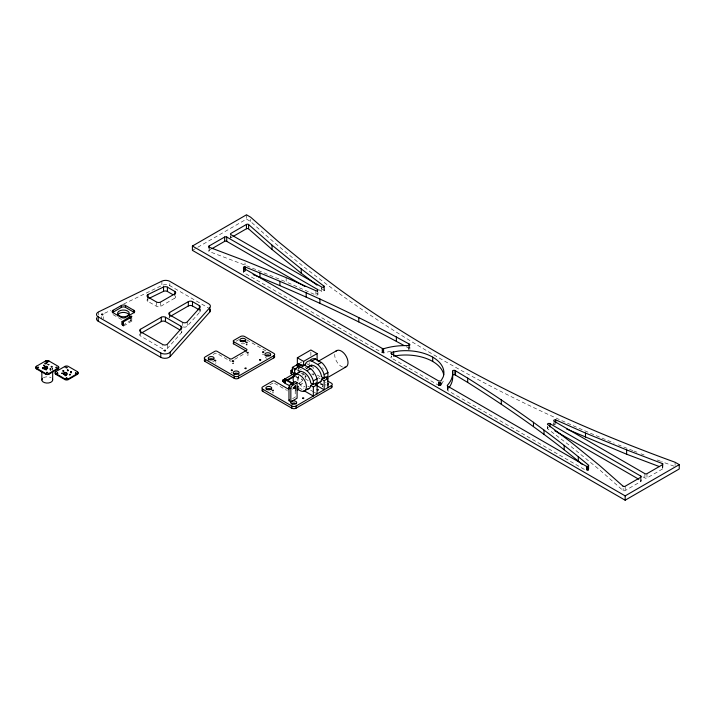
<?xml version="1.0" encoding="UTF-8"?>
<svg xmlns="http://www.w3.org/2000/svg" width="715" height="715" viewBox="0 0 715 715"><rect width="100%" height="100%" fill="white"/><g stroke="black" fill="none" stroke-linecap="round" stroke-linejoin="round"><path stroke-width="0.54" stroke-dasharray="3.58 2.68" d="M448.171 388.737L447.241 389.755L447.545 390.444L586.318 470.568C589.24 471.641 589.857 468.754 586.309 467.69M131.998 320.937L123.373 326.174L121.934 325.879L130.622 320.561L131.998 320.937L131.998 318.774M311.919 366.044L311.82 366.84L309.184 365.32M390.819 351.288A47.074 27.179 0 0 0 385.457 352.531L383.535 353.076L382.016 352.62L243.35 272.415L243.895 271.477L245.325 271.387M409.892 346.963L409.856 349.295A1.466 0.849 0 0 1 409.767 349.456M216.073 362.818L215.34 363.247M247.086 354.783L247.792 355.319L248.507 354.783M304.822 374.883L303.786 374.812L303.911 374.213M642.973 476.86L644.903 477.977A1.475 0.849 0 0 0 646.977 477.977L662.671 468.906L662.474 465.608M443.264 381.113L441.057 385.135L438.706 385.349L391.311 357.983L391.311 355.82M167.113 348.706A2.94 1.698 0 0 0 167.364 348.491L181.556 332.555L181.556 328.23M183.255 326.943A2.94 1.698 0 0 0 187.214 326.201L199.923 311.928A2.94 1.698 0 0 0 200.218 310.882M231.463 372.131L231.463 372.73M272.433 392.392L272.951 393.116L273.47 392.392M192.407 250.357L246.496 219.121L250.661 221.525A1347.873 778.188 0 0 0 614.239 443.148M210.934 249.267L209.102 250.321A1.475 0.849 0 0 0 209.012 251.466L245.013 265.104L285.124 281.531M230.891 237.738L232.724 236.683M147.871 297.02L147.871 301.346L156.505 306.324A2.94 1.698 0 0 0 160.669 306.324L174.817 298.164L174.817 293.838M213.142 354.479L214.92 353.451A1.475 0.849 0 0 1 217.003 353.451L229.899 360.896A1.475 0.849 0 0 0 231.508 361.084M236.218 341.153L238.792 339.67M234.708 359.323L245.638 353.013M299.943 363.014L301.828 361.924M269.868 384.858L272.531 383.32A1.475 0.849 0 0 1 274.31 383.186M298.155 371.156L301.998 368.94M295.501 376.635L297.252 377.654L299.129 376.573M304.67 377.109L306.556 376.01M305.439 374.955L305.439 379.013L307.316 377.931M298.7 383.347L303.249 380.72M293.445 387.038A1.18 0.679 60 0 0 294.517 387.414L295.072 387.101M292.328 389.192L295.965 387.092M299.612 384.983L304.161 382.355M292.533 398.675L295.215 397.129L295.215 384.867M548.62 427.749A1.475 0.849 0 0 0 547.476 428.705L570.427 446.08L599.617 469.826L623.123 490.562A1.475 0.849 0 0 0 625.187 490.562L640.738 481.579L640.738 477.254M104.613 313.268L110.637 310.346M123.704 304.009L161.885 285.473A5.881 3.396 0 0 1 162.466 285.222M263.031 353.925L262.691 354.408L263.585 354.703M391.623 356.642L391.463 356.705A1.475 0.849 0 0 0 391.311 357.983M320.82 383.749L321.723 384.268L320.302 384.268M286.152 277.626L286.152 281.951L316.236 295.188A1.475 0.849 0 0 0 317.773 294.732A1.475 0.849 0 0 0 317.496 293.749L314.6 292.078M555.716 424.183L555.403 424.138A1.475 0.849 0 0 0 554.071 424.415M406.093 346.668L409.632 348.634A1.466 0.849 0 0 1 409.892 349.126M623.123 490.562L623.123 488.399M318.765 289.673L321.661 291.345A1.475 0.849 0 0 0 323.368 291.506A1.475 0.849 0 0 0 324.154 290.612L324.065 288.27M306.556 363.569L310.346 365.749M311.293 366.294L313.179 367.385L313.179 369.306M163.1 285.017A5.881 3.396 0 0 1 169.83 285.669L208.664 308.094M305.439 367.483L307.2 368.493M305.618 367.823L307.504 368.913M317.317 375.062L320.141 376.689M311.686 373.972L313.563 375.053M318.255 377.77L320.141 378.852M246.55 339.759L266.284 351.154M320.418 383.338L324.163 385.501M305.439 379.013L308.245 380.639M295.867 376.367L302.32 380.094M298.37 383.097L304.921 386.878M310.533 390.122L313.349 391.749M314.278 392.285L317.094 393.911M299.299 387.959L302.114 389.586M293.445 387.28L296.189 388.871M292.819 387.646L295.563 389.228M274.614 383.32L286.59 390.238M113.024 314.618L121.344 319.417A2.94 1.698 0 0 0 121.63 319.569M140.229 333.762A2.94 1.698 0 0 0 140.489 335.996L162.734 348.84L162.734 345.604M321.428 288.449L324.065 290.433M306.574 368.797L306.753 368.386M295.804 390.998L295.796 384.947M297.252 377.654L297.351 378.557A9.706 5.604 60 0 0 303.982 388.263M675.085 462.248L675.085 465.483M662.912 463.865L662.876 468.683M662.787 464.473L662.671 468.906M662.617 464.607L662.528 468.995M646.977 473.652L646.977 477.977M644.903 473.652L644.903 477.977M641.167 478.818L641.167 480.981M625.187 486.236L625.187 490.562M588.82 465.545L588.82 470.077M588.731 465.34L588.722 470.282M588.552 466.144L588.552 470.461M588.302 466.296L588.302 470.622M587.998 466.412L587.998 470.729M587.659 466.475L587.659 470.801M587.292 466.493L587.292 470.819M586.935 466.457L586.935 470.783M586.604 466.377L586.604 470.702M586.318 466.243L586.318 470.568M554.134 421.251L554.134 424.495M553.705 422.842L553.705 425.005M547.556 426.703L547.556 428.866M547.467 426.328L547.467 428.491M448.019 386.395L448.019 390.721M447.456 386.046L447.545 390.444M447.286 385.349L447.376 390.292M447.241 385.43L447.268 390.122M441.128 382.882L441.057 385.135M440.923 382.016L440.923 385.26M440.753 382.123L440.753 385.367M440.556 382.212L440.556 385.457M440.342 382.284L440.342 385.528M440.1 382.328L440.1 385.573M439.85 382.355L439.85 385.6M439.6 382.355L439.6 385.591M439.35 382.328L439.35 385.564M439.117 382.275L439.117 385.519M438.903 382.203L438.903 385.448M438.706 382.105L438.706 385.349M409.632 344.308L409.632 348.634M408.328 346.712L408.328 349.957M383.839 348.714L383.839 353.04M383.687 348.741L383.687 353.067M383.535 348.75L383.535 353.076M383.374 348.75L383.374 353.076M383.213 348.741L383.213 353.067M383.061 348.723L383.061 353.049M382.909 348.697L382.909 353.022M382.623 348.616L382.766 352.987M382.498 348.562L382.498 352.888M382.016 348.294L382.016 352.62M324.163 288.663L324.163 290.826M322.438 384.277L322.438 386.44M321.661 287.019L321.661 291.345M317.925 292.158L317.925 294.321M315.914 290.808L315.914 295.134M310.873 352.012L310.873 356.07M309.184 362.577L309.184 364.409M303.634 372.336L303.634 374.499M302.776 373.391L302.776 375.312M298.37 368.824L298.37 370.656M298.37 376.001L298.37 382.087M250.661 219.362L250.661 221.525M246.496 214.795L246.496 219.121M245.013 262.941L245.013 265.104M244.217 269.215L244.217 271.378M243.895 269.323L243.895 271.477M243.717 268.447L243.717 272.772M243.636 269.457L243.636 271.62M243.431 267.473L243.493 272.603M243.315 267.669L243.288 272.209M230.891 234.618L230.891 237.863M230.462 236.182L230.462 238.345M229.899 358.742L229.899 360.896M209.164 247.238L209.164 251.555M200.245 308.898L200.245 311.24M199.923 308.683L199.923 311.928M187.214 321.884L187.214 326.201M182.513 322.304L182.513 325.548M169.83 283.506L169.83 285.669M169.616 314.859L169.616 318.104M167.364 344.165L167.364 348.491M161.885 281.147L161.885 285.473M160.669 302.007L160.669 306.324M156.505 302.007L156.505 306.324M140.489 331.671L140.489 335.996M131.632 317.076L131.632 321.401M130.452 318.488L130.452 320.651M123.463 321.786L123.463 326.112M123.373 321.848L123.373 326.174M123.177 323.001L123.177 326.246M122.962 321.965L122.962 326.29M122.73 321.973L122.73 326.299M122.506 321.947L122.506 326.263M122.301 321.884L122.301 326.21M122.229 321.071L122.131 326.12M122.077 321.178L122.006 326.004M121.916 321.419L121.934 325.879M103.246 316.691L103.246 318.854M101.494 316.575L101.494 318.738M98.581 311.874L98.581 315.118M52.669 370.093L52.669 367.912A5.416 3.128 0 0 1 51.963 369.476M674.048 466.189A1347.873 778.188 0 0 1 661.598 461.613M660.562 461.229A1347.873 778.188 0 0 1 656.433 459.682M644.108 454.99A1347.873 778.188 0 0 1 641.042 453.802M636.958 452.211A1347.873 778.188 0 0 1 633.901 451.022M632.882 450.62A1347.873 778.188 0 0 1 618.368 444.819M640.738 480.382A1.475 0.849 0 0 1 640.738 481.579M342.583 367.045A9.411 5.434 60 0 1 334.727 354.354M295.992 386.976A9.411 5.434 60 0 1 295.089 385.6M294.446 386.1A1.18 0.679 60 0 1 294.517 387.414M294.902 385.492A1.18 0.679 60 0 1 295.206 386.976A1.18 0.679 60 0 1 294.071 386.672M309.506 386.86A9.706 5.604 60 0 1 307.727 386.1M302.874 380.979A9.706 5.604 60 0 1 301.784 378.7M313.688 374.731A9.706 5.604 60 0 1 312.92 373.221M322.483 367.707A9.706 5.604 60 0 1 323.403 369.128M302.374 373.302A2.94 1.698 0 0 1 301.006 373.695M298.414 368.395A2.94 1.698 0 0 1 298.736 368.279M322.536 386.887A2.94 1.698 0 0 1 322.536 386.002M325.379 384.742A2.94 1.698 0 0 1 326.138 384.804M287.823 390.899A1.475 0.849 0 0 1 287.51 390.765M270.851 391.498A2.94 1.698 0 0 1 270.234 391.766M326.138 385.921A2.94 1.698 0 0 1 325.379 385.975M322.536 384.724A2.94 1.698 0 0 1 322.536 383.839M325.379 382.579A2.94 1.698 0 0 1 326.138 382.641M298.218 370.996A2.94 1.698 0 0 1 297.529 370.209M297.619 369.333A2.94 1.698 0 0 1 297.958 368.931M298.459 368.6A2.94 1.698 0 0 1 299.817 368.198M244.753 343.432A2.94 1.698 0 0 1 239.918 342.503M267.008 358.215A2.94 1.698 0 0 1 265.22 357.429M213.714 361.281A2.94 1.698 0 0 1 212.623 361.897M43.401 377.752A5.416 3.128 0 0 1 51.06 377.717M181.413 330.848A2.94 1.698 0 0 1 181.556 332.555M168.972 317.326A2.94 1.698 0 0 1 169.616 316.781M147.871 301.346A2.94 1.698 0 0 1 148.059 298.843M174.817 295.76A2.94 1.698 0 0 1 174.817 298.164M232.518 363.193C233.591 364.909 234.574 361.933 232.518 363.193M246.067 344.523C246.854 346.31 248.302 343.406 246.067 344.523"/><path stroke-width="1.07" d="M291.908 383.508L284.579 379.281L283.9 381.024M313.519 383.803L310.712 385.421L310.614 386.216A9.706 5.604 60 0 1 307.414 389.183M327.908 387.664L327.908 378.53L325.28 377.011L321.536 379.173L321.437 379.969A9.706 5.604 60 0 1 318.238 382.936M293.445 383.678L285.205 378.923L283.9 380.353M42.408 368.609L43.293 368.609M55.842 367.85C58.648 366.84 54.161 366.813 56.977 367.841M37.538 367.841C40.353 366.813 35.884 366.831 38.673 367.841M51.239 367.179L52.088 367.179M62.965 371.425L63.814 371.425M67.371 370.745L68.22 370.745M66.048 378.557C68.881 377.529 64.35 377.529 67.183 378.557M71.402 372.801L70.705 372.855M47.762 362.827L46.69 362.005L47.673 361.683M170.179 356.481L170.179 352.155L209.736 307.727A5.881 3.396 0 0 0 208.664 303.768L169.83 281.353A5.881 3.396 0 0 0 161.885 281.147L98.581 311.874A5.881 3.396 0 0 0 98.205 316.879L98.205 321.196L160.786 357.33A5.881 3.396 0 0 0 170.179 356.481L209.736 312.053A5.881 3.396 0 0 0 209.754 308.96M407.916 345.604L408.328 345.631A1.466 0.849 0 0 0 409.856 344.97L409.892 344.8A1.466 0.849 0 0 0 409.632 344.308L409.007 343.96C356.231 314.734 301.319 289.459 245.325 267.07L243.895 267.16L243.35 268.089L382.016 348.294L383.535 348.75L385.457 348.205A47.074 27.179 0 0 1 407.908 345.604M76.192 373.588C74.646 372.157 76.97 372.131 75.361 373.596M57.879 373.596C56.306 372.166 58.621 372.122 57.048 373.596M66.12 367.894C68.899 367.054 64.359 366.938 67.04 367.841M299.21 366.223L297.109 365.365L299.21 366.938M295.268 372.819L282.514 380.398L285.276 381.721L284.945 380.264M282.774 380.755L282.639 381.372L284.23 382.319L285.276 381.721M192.407 246.031L246.496 214.795L250.661 217.199L278.287 241.563L307.468 265.319L338.168 288.422A1347.873 778.188 0 0 0 675.085 462.248L679.25 464.643L679.25 468.969L625.16 500.205L192.407 250.357L192.407 246.031L625.16 495.879L679.25 464.643M209.102 245.996L224.653 237.023A1.475 0.849 0 0 1 226.735 237.023L317.496 289.423A1.475 0.849 0 0 1 317.773 290.406A1.475 0.849 0 0 1 316.236 290.862L286.152 277.626L245.013 260.778L209.012 247.149A1.475 0.849 0 0 1 209.102 245.996L209.102 248.159M246.443 224.439L230.891 233.421A1.475 0.849 0 0 0 230.891 234.618L321.661 287.019A1.475 0.849 0 0 0 323.368 287.18A1.475 0.849 0 0 0 324.154 286.295L301.23 268.92L272.04 245.174L248.427 224.385A1.475 0.849 0 0 0 246.443 224.439L246.443 228.764L233.635 236.156M211.846 248.74L224.653 241.348A1.475 0.849 0 0 1 226.735 241.348L304.947 286.5M113.024 310.292L121.344 305.484A2.94 1.698 0 0 1 125.509 305.484L133.83 310.292A2.94 1.698 0 0 1 133.83 312.696L125.509 317.496A2.94 1.698 0 0 1 121.344 317.496L113.024 312.696A2.94 1.698 0 0 1 113.024 310.292L113.024 312.214A2.94 1.698 0 0 0 112.38 312.768M113.024 312.214L121.344 307.405A2.94 1.698 0 0 1 125.509 307.405L133.83 312.214A2.94 1.698 0 0 1 134.465 312.768M36.438 368.895L36.438 368.171A2.351 1.359 0 0 1 36.438 366.25L45.59 360.968A2.351 1.359 0 0 1 48.924 360.968L58.076 366.25A2.351 1.359 0 0 1 58.076 368.171L58.076 368.895L48.924 374.177A2.351 1.359 0 0 1 45.59 374.177L36.438 368.895A2.351 1.359 0 0 1 36.063 367.251M130.452 316.334L122.006 321.679L123.373 321.848L131.632 317.076C132.945 315.378 128.298 316.137 130.452 318.488M36.438 368.171L45.59 373.453A2.351 1.359 0 0 0 48.924 373.453L58.076 368.171M55.797 374.32L55.797 373.596A2.351 1.359 0 0 1 55.797 371.675L64.949 366.393A2.351 1.359 0 0 1 68.283 366.393L77.434 371.675A2.351 1.359 0 0 1 77.434 373.596L77.434 374.32L68.283 379.602A2.351 1.359 0 0 1 64.949 379.602L55.797 374.32A2.351 1.359 0 0 1 55.421 372.676M140.489 329.266L161.286 317.254A2.94 1.698 0 0 1 165.451 317.254L181.02 326.246A2.94 1.698 0 0 1 181.556 328.23L167.364 344.165A2.94 1.698 0 0 1 162.734 344.523L140.489 331.671A2.94 1.698 0 0 1 140.489 329.266L140.489 332.511M169.616 312.455L188.34 301.641A2.94 1.698 0 0 1 192.496 301.641L199.387 305.627A2.94 1.698 0 0 1 199.923 307.602L187.214 321.884A2.94 1.698 0 0 1 182.513 322.304L169.616 314.859A2.94 1.698 0 0 1 169.616 312.455L169.616 315.699M141.427 333.047L161.286 321.58A2.94 1.698 0 0 1 165.451 321.58L180.109 330.044M170.545 316.236L188.34 305.966A2.94 1.698 0 0 1 192.496 305.966L199.387 309.944M55.797 373.596L64.949 378.879A2.351 1.359 0 0 0 68.283 378.879L77.434 373.596M233.644 341.681L246.541 349.126A1.475 0.849 0 0 1 246.541 350.332L231.982 358.742A1.475 0.849 0 0 1 229.899 358.742L217.003 351.288A1.475 0.849 0 0 0 214.92 351.288L205.142 356.937A2.94 1.698 0 0 0 205.142 359.341L234.27 376.153A2.94 1.698 0 0 0 238.435 376.153L273.8 355.739A2.94 1.698 0 0 0 273.8 353.335L244.673 336.515A2.94 1.698 0 0 0 240.508 336.515L233.644 340.483A1.475 0.849 0 0 0 233.644 341.681L233.644 343.844L246.541 351.288M204.892 359.27A2.94 1.698 0 0 0 205.142 361.504L234.27 378.315A2.94 1.698 0 0 0 238.435 378.315L273.8 357.893A2.94 1.698 0 0 0 274.265 355.847M297.351 366.92L297.351 357.786L310.873 349.984L317.111 353.585L317.111 360.682M302.642 365.803L298.798 363.578L297.199 364.525L297.261 365.088M292.372 372.193L292.372 367.385L298.048 364.114M297.351 357.786L303.589 361.397L317.111 353.585M293.105 374.776L291.255 373.713L291.255 370.343L292.98 369.351M296.376 374.74L294.625 373.731L294.625 370.066L296.493 368.985M294.625 370.066A14.514 8.383 60 0 1 300.157 367.126L301.015 367.331L304.76 365.168L311.579 369.405A14.514 8.383 60 0 1 316.137 376.215L317.103 378.753L317.094 382.373L313.349 384.536L310.712 383.017L310.614 382.114A9.706 5.604 60 0 0 304.876 372.989A9.706 5.604 60 0 0 298.039 372.935M305.439 365.651L305.439 363.819A14.514 8.383 60 0 1 310.98 360.878L311.838 361.084L315.583 358.921L322.394 363.157A14.514 8.383 60 0 1 326.952 369.977L327.917 372.506L327.908 376.135L324.163 378.289L321.536 376.769L321.437 375.867A9.706 5.604 60 0 0 315.699 366.75A9.706 5.604 60 0 0 308.853 366.688M284.195 379.576L285.205 378.923M284.061 379.799L284.749 379.316M283.953 380.058L284.624 379.558M283.918 380.201L284.543 379.835M295.42 374.463L301.095 371.192M307.718 367.367L311.499 365.186M318.121 361.361L337.033 350.439M290.076 386.055C289.164 384.911 282.398 383.303 284.579 381.032M283.471 381.372L285.276 380.997M286.831 380.094L295.259 375.232M286.831 380.818L294.321 376.492M284.373 382.525L284.999 382.159M284.472 382.704L285.097 382.346M284.579 382.882L285.205 382.525M301.015 367.331L306.95 370.754L310.694 368.591M311.838 361.084L317.764 364.507L321.509 362.344M291.05 383.919L295.215 381.515L297.082 382.596L297.082 398.21L290.844 401.821L288.967 400.74L288.967 387.521A2.94 1.698 -60 0 1 291.05 383.919L292.927 385.001L297.082 382.596M313.349 384.536L313.349 380.889L317.094 378.727M324.163 378.289L324.163 374.642L327.908 372.479M304.09 391.141L308.817 388.415M315.431 384.59L321.106 381.318M326.782 378.038L345.694 367.117M310.712 385.421L313.349 386.94L317.094 384.777L317.094 393.911M321.536 379.173L324.163 380.693L327.908 378.53M289.289 388.737A1.475 0.849 0 0 1 287.51 388.603L274.614 381.158A1.475 0.849 0 0 0 272.531 381.158L262.754 386.806A2.94 1.698 0 0 0 262.754 389.201L291.881 406.022A2.94 1.698 0 0 0 296.046 406.022L331.411 385.6A2.94 1.698 0 0 0 331.411 383.195L327.658 381.032M261.994 389.729A2.94 1.698 0 0 0 262.754 391.364L291.881 408.185A2.94 1.698 0 0 0 296.046 408.185L331.411 387.762A2.94 1.698 0 0 0 332.171 386.127M163.243 287.153L163.529 287.01A2.94 1.698 0 0 1 167.408 287.153L174.817 291.434L174.817 294.678M174.817 291.434A2.94 1.698 0 0 1 174.817 293.838L160.669 302.007A2.94 1.698 0 0 1 156.505 302.007L147.871 297.02A2.94 1.698 0 0 1 148.059 294.517L163.529 287.01L163.529 291.336L149.024 298.37M50.702 370.013L50.479 369.539L50.265 370.013M65.128 375.715L65.744 375.715M69.525 375.035L70.15 375.035M289.226 399.765L289.226 400.507M391.623 352.325L391.463 352.379A1.475 0.849 0 0 0 391.311 353.657L438.903 381.122L441.057 380.818L443.264 376.787A38.252 22.085 0 0 0 398.72 351.038L391.623 352.325L391.623 354.479M45.429 366.724C43.445 367.894 48.111 367.876 46.109 366.724M394.662 356.097L398.72 355.364A38.252 22.085 0 0 1 443.693 374.731M555.716 419.866L555.403 419.812A1.475 0.849 0 0 0 553.866 420.268A1.475 0.849 0 0 0 554.134 421.251L644.903 473.652A1.475 0.849 0 0 0 646.977 473.652L662.528 464.678L662.841 463.74L626.626 449.896L585.487 433.049L555.716 419.866L555.716 423.101M315.583 358.921L314.725 358.716A14.514 8.383 60 0 0 310.158 360.253M304.76 365.168L303.902 364.963A14.514 8.383 60 0 0 299.335 366.5M566.629 429.018L626.626 454.222L659.4 466.6M253.146 274.596C304.769 295.358 355.292 318.953 404.154 345.586M448.77 387.977A47.074 27.179 0 0 0 452.667 375.768L452.622 371.21A1.466 0.849 0 0 1 453.775 370.325L454.07 370.307A1.466 0.849 0 0 1 454.91 370.45L467.69 378.11L467.699 382.436C507.453 407.505 546.144 434.38 582.305 464.428M452.622 375.536A1.466 0.849 0 0 1 453.775 374.651L454.07 374.633A1.466 0.849 0 0 1 454.91 374.776L467.69 382.427M317.04 285.142L301.23 273.246L272.04 249.49L248.427 228.711A1.475 0.849 0 0 0 246.443 228.764M623.051 486.2L623.203 486.289A1.475 0.849 0 0 0 625.187 486.236L640.738 477.254A1.475 0.849 0 0 0 640.738 476.056L549.978 423.655A1.475 0.849 0 0 0 548.271 423.495A1.475 0.849 0 0 0 547.476 424.379L570.427 441.754L599.617 465.51L623.123 486.236M432.709 357.143L432.709 361.468M554.804 430.761L638.808 479.265M163.529 291.336A2.94 1.698 0 0 1 167.408 291.479L172.959 294.687M292.372 367.385L295.215 369.02M315.333 383.767L317.094 384.777M316.673 385.501L324.163 389.827L324.163 380.693M295.215 373.829L291.255 371.55A1.475 0.849 0 0 1 291.255 370.343M303.982 390.667L313.349 396.074L313.349 386.94M288.967 387.521L290.844 388.603L290.844 401.821M98.205 316.879L160.786 353.004A5.881 3.396 0 0 0 170.179 352.155M467.699 378.11C509.831 404.583 550.559 433.344 588.704 465.313L588.302 466.296L586.318 466.243L447.545 386.118L447.241 385.43L448.171 384.411A47.074 27.179 0 0 0 452.667 371.443L452.622 371.21M47.691 361.692L46.833 362.88M317.764 364.507L318.649 365.32A14.514 8.383 60 0 1 323.207 372.131L324.163 374.642M306.95 370.754L307.834 371.568A14.514 8.383 60 0 1 312.384 378.378L313.349 380.889M284.945 380.889C281.656 381.381 285.428 378.021 284.856 381.479M662.465 463.436L662.474 465.608M640.738 476.056L640.738 478.219M626.626 449.896L626.626 454.222M625.16 495.879L625.16 500.205M585.487 433.049L585.487 437.374M578.301 456.849L578.301 461.175M564.18 445.347L564.189 449.681M549.978 423.655L549.978 426.9M544.017 430.18L544.017 434.506M533.47 422.243L533.488 426.578M501.295 399.819L501.304 404.154M455.527 370.817L455.527 375.143M454.91 370.45L454.928 374.785M409.007 343.96L409.007 346.123M396.378 336.935L396.378 341.261M393.652 351.932L393.652 356.249M358.769 317.531L358.769 321.857M331.411 385.6L331.411 387.762M324.065 286.107L324.065 288.27M319.927 298.959L319.927 303.276M317.496 289.423L317.496 291.586M306.19 292.873L306.19 297.199M303.589 361.397L303.589 365.454M301.23 268.92L301.23 273.246M298.798 363.578L298.798 364.301M296.046 406.022L296.046 408.185M291.881 406.022L291.881 408.185M284.23 381.596L284.23 382.319M282.774 380.031L282.774 381.479M279.905 281.227L279.905 285.553M273.8 355.739L273.8 357.893M272.04 245.174L272.04 249.49M262.754 389.201L262.754 391.364M259.992 273.076L259.992 277.393M248.588 224.474L248.588 228.8M245.29 267.053L245.325 270.306M244.932 266.999L244.932 270.243M244.575 267.008L244.575 269.162M244.217 267.053L244.217 269.215M243.895 267.16L243.895 269.323M243.636 267.303L243.636 269.457M238.435 376.153L238.435 378.315M234.27 376.153L234.27 378.315M226.735 237.023L226.735 241.348M224.653 237.023L224.653 241.348M209.736 307.727L209.736 312.053M205.142 359.341L205.142 361.504M199.387 305.627L199.387 308.862M192.496 301.641L192.496 305.966M188.34 301.641L188.34 305.966M181.02 326.246L181.02 329.49M167.408 287.153L167.408 291.479M165.451 317.254L165.451 321.58M161.286 317.254L161.286 321.58M160.786 353.004L160.786 357.33M148.059 294.517L148.059 297.762M133.83 310.292L133.83 312.214M125.509 305.484L125.509 307.405M121.344 305.484L121.344 307.405M77.434 371.675L77.434 372.399M68.283 378.879L68.283 379.602M64.949 366.393L64.949 367.108A2.351 1.359 0 0 1 65.44 366.893M64.949 378.879L64.949 379.602M55.797 371.675L55.797 372.399M52.669 371.183L52.669 379.924M48.924 360.968L48.924 361.683M48.924 373.453L48.924 374.177M45.59 360.968L45.59 361.683M45.59 373.453L45.59 374.177M41.845 371.228L41.845 379.969M36.438 366.25L36.438 366.974A2.351 1.359 0 0 0 36.233 367.099M335.871 351.262A9.411 5.434 60 0 1 346.418 356.696A9.411 5.434 60 0 1 344.237 367.376M293.749 382.659A9.411 5.434 60 0 1 298.53 374.544A9.411 5.434 60 0 1 306.395 387.226A9.411 5.434 60 0 1 297.538 388.772M290.844 388.603A2.94 1.698 -60 0 1 292.927 385.001M266.257 389.425A2.94 1.698 0 0 1 271.351 389.452M291.211 403.85A2.94 1.698 0 0 1 296.305 403.85M291.255 373.713A1.475 0.849 0 0 1 291.255 372.506M327.926 383.428A2.94 1.698 0 0 1 327.926 385.126M265.22 355.73A2.94 1.698 0 0 1 270.315 355.73M208.342 359.967A2.94 1.698 0 0 1 211.202 358.724A2.94 1.698 0 0 1 214.026 359.994M233.591 373.981A2.94 1.698 0 0 1 236.522 373.15A2.94 1.698 0 0 1 238.989 374.392M233.644 343.844A1.475 0.849 0 0 1 233.412 342.816M240.338 341.225A2.94 1.698 0 0 1 245.433 341.404M44.241 369.333A1.841 1.064 0 0 1 44.044 369.083M46.663 367.832A1.841 1.064 0 0 1 47.601 368.556M46.323 366.223A1.77 1.019 0 0 1 47.163 367.823A1.77 1.019 0 0 1 44.276 367.733A1.77 1.019 0 0 1 45.411 366.196M52.481 379.111A5.416 3.128 0 0 1 46.591 383.043A5.416 3.128 0 0 1 42.551 378.396M46.663 367.117A1.841 1.064 0 0 1 47.253 368.708A1.841 1.064 0 0 1 44.437 368.761A1.841 1.064 0 0 1 44.831 367.153M58.281 367.099A2.351 1.359 0 0 1 58.076 368.895M46.082 361.468A2.351 1.359 0 0 1 46.949 361.298M48.155 361.388A2.351 1.359 0 0 1 48.432 361.468M98.205 321.196A5.881 3.396 0 0 1 96.784 317.728M117.537 315.816A5.881 3.396 0 0 1 122.658 312.446A5.881 3.396 0 0 1 129.111 314.94M66.781 374.696A1.841 1.064 0 0 1 66.138 375.098M63.322 374.231A1.841 1.064 0 0 1 65.333 373.141A1.841 1.064 0 0 1 66.951 374.437M77.64 372.524A2.351 1.359 0 0 1 77.434 374.32M284.177 380.755L284.695 381.408L284.204 380.693M42.426 367.823L43.293 367.894L42.471 367.76M43.606 365.285L44.473 365.347L43.606 365.285M45.653 369.691L46.52 369.753L45.697 369.628M48.012 364.596L48.879 364.668L48.012 364.596M46.69 372.408L47.842 372.497L46.752 372.327M50.059 369.003L50.926 369.074L50.059 369.003M51.239 366.464L52.106 366.527L51.283 366.402M61.785 373.248L62.652 373.319L61.785 373.248M62.965 370.71L63.832 370.772L63.009 370.647M65.011 375.116L65.878 375.178L65.011 375.116M67.371 370.021L68.238 370.093L67.416 369.968M69.418 374.428L70.285 374.499L69.418 374.428M70.597 371.889L71.464 371.952L70.597 371.889M164.093 350.466C165.38 352.531 166.559 348.956 164.093 350.466M214.625 360.548C215.698 362.273 216.681 359.288 214.625 360.548M232.518 361.03C233.591 362.746 234.574 359.77 232.518 361.03M231.267 370.156C232.348 371.88 233.322 368.895 231.267 370.156M247.086 352.62C248.159 354.345 249.142 351.36 247.086 352.62M245.022 368.243C246.094 369.968 247.077 366.983 245.022 368.243M259.608 359.86C260.689 361.576 261.663 358.59 259.608 359.86M262.691 352.021C263.764 353.737 264.738 350.761 262.691 352.021M272.236 390.417C273.318 392.133 274.292 389.157 272.236 390.417M298.37 364.713L299.236 364.784L298.37 364.713M302.633 398.112C303.705 399.837 304.688 396.852 302.633 398.112M317.228 389.72C318.3 391.436 319.239 388.477 317.228 389.72M101.548 314.287C102.504 316.423 104.22 312.929 101.548 314.287M246.067 342.36C246.854 344.147 248.302 341.243 246.067 342.36M44.956 363.274C45.876 365.419 47.646 361.942 44.956 363.274M298.021 386.323L297.395 386.681L297.395 390.292L298.021 389.925L298.021 386.323M267.294 389.586A2.94 1.698 0 0 0 271.736 388.138A2.94 1.698 0 0 0 267.339 386.645A2.94 1.698 0 0 0 267.294 389.586M292.283 404.011A2.94 1.698 0 0 0 296.698 402.536A2.94 1.698 0 0 0 292.283 401.07A2.94 1.698 0 0 0 292.283 404.011M209.683 359.717A2.94 1.698 0 0 0 214.116 358.278A2.94 1.698 0 0 0 209.727 356.776A2.94 1.698 0 0 0 209.683 359.717M241.187 341.421A2.94 1.698 0 0 0 245.737 340.099A2.94 1.698 0 0 0 241.482 338.481A2.94 1.698 0 0 0 241.187 341.421M234.672 374.142A2.94 1.698 0 0 0 239.087 372.676A2.94 1.698 0 0 0 234.672 371.201A2.94 1.698 0 0 0 234.672 374.142M266.293 355.882A2.94 1.698 0 0 0 270.708 354.417A2.94 1.698 0 0 0 266.293 352.942A2.94 1.698 0 0 0 266.293 355.882M120.486 316.361A5.881 3.396 0 0 0 129.308 313.411A5.881 3.396 0 0 0 120.486 310.471A5.881 3.396 0 0 0 120.486 316.361M63.903 374.249A1.841 1.064 0 0 0 66.951 373.713A1.841 1.064 0 0 0 64.618 372.461A1.841 1.064 0 0 0 63.903 374.249"/></g></svg>
